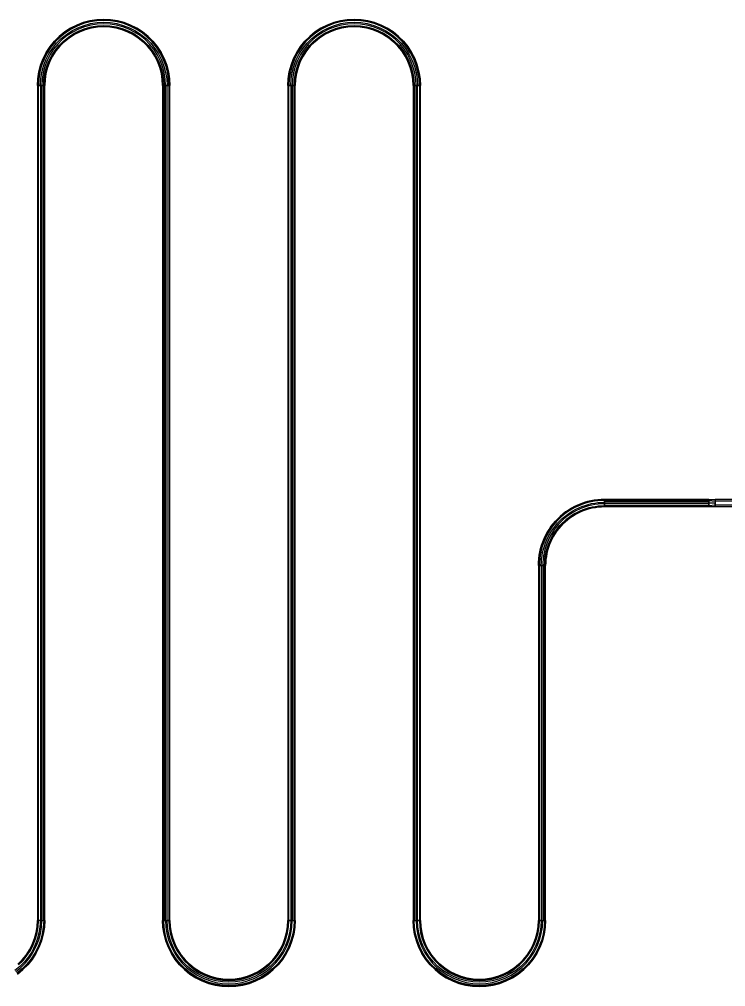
# Model space of a CAD drawing. Extents: x -18850 to 18850, y -21700 to 21700.
# Drawn here: x -13405.2 to -13066.8, y 4368.2 to 4831.8 of the extents above; entities that cross this region are included whole.
import ezdxf

# ---------------------------------------------------------------- set-up
doc = ezdxf.new("R2010")
doc.units = 0
doc.layers.add('GAP', color=1, linetype='continuous')
doc.layers.add('PIN', color=2, linetype='continuous')

# ---------------------------------------------------------------- blocks, each defined once
blk = doc.blocks.new('R2C1BGAP')
for points in [[(4966.99, 1150.02), (4966.81, 1153.34), (4966.29, 1156.62), (4965.43, 1159.83), (4964.24, 1162.94), (4962.73, 1165.9), (4960.92, 1168.68), (4958.83, 1171.27), (4956.48, 1173.62), (4953.9, 1175.71), (4951.11, 1177.52), (4948.15, 1179.03), (4945.05, 1180.22), (4941.84, 1181.08), (4938.56, 1181.6), (4935.24, 1181.77), (4931.92, 1181.6), (4928.64, 1181.08), (4925.43, 1180.22), (4922.32, 1179.03), (4919.36, 1177.52), (4916.57, 1175.71), (4913.99, 1173.62), (4911.64, 1171.27), (4909.55, 1168.68), (4907.74, 1165.9), (4906.23, 1162.94), (4905.04, 1159.83), (4904.18, 1156.62), (4903.66, 1153.34), (4903.49, 1150.02), (4903.49, 1150.02), (4903.66, 1153.34), (4904.18, 1156.62), (4905.04, 1159.83), (4906.23, 1162.94), (4907.74, 1165.9), (4909.55, 1168.68), (4911.64, 1171.27), (4913.99, 1173.62), (4916.57, 1175.71), (4919.36, 1177.52), (4922.32, 1179.03), (4925.43, 1180.22), (4928.64, 1181.08), (4931.92, 1181.6), (4935.24, 1181.77), (4938.56, 1181.6), (4941.84, 1181.08), (4945.05, 1180.22), (4948.15, 1179.03), (4951.11, 1177.52), (4953.9, 1175.71), (4956.48, 1173.62), (4958.83, 1171.27), (4960.92, 1168.68), (4962.73, 1165.9), (4964.24, 1162.94), (4965.43, 1159.83), (4966.29, 1156.62), (4966.81, 1153.34), (4966.99, 1150.02), (4966.99, 1150.02)], [(4966.99, 1150.02), (4966.81, 1153.34), (4966.29, 1156.62), (4965.43, 1159.83), (4964.24, 1162.94), (4962.73, 1165.9), (4960.92, 1168.68), (4958.83, 1171.27), (4956.48, 1173.62), (4953.9, 1175.71), (4951.11, 1177.52), (4948.15, 1179.03), (4945.05, 1180.22), (4941.84, 1181.08), (4938.56, 1181.6), (4935.24, 1181.77), (4931.92, 1181.6), (4928.64, 1181.08), (4925.43, 1180.22), (4922.32, 1179.03), (4919.36, 1177.52), (4916.57, 1175.71), (4913.99, 1173.62), (4911.64, 1171.27), (4909.55, 1168.68), (4907.74, 1165.9), (4906.23, 1162.94), (4905.04, 1159.83), (4904.18, 1156.62), (4903.66, 1153.34), (4903.49, 1150.02), (4906.99, 1150.02), (4907.14, 1152.98), (4907.6, 1155.9), (4908.37, 1158.75), (4909.43, 1161.51), (4910.77, 1164.15), (4912.38, 1166.63), (4914.24, 1168.93), (4916.33, 1171.02), (4918.63, 1172.88), (4921.11, 1174.49), (4923.75, 1175.83), (4926.51, 1176.89), (4929.36, 1177.65), (4932.28, 1178.12), (4935.24, 1178.27), (4938.19, 1178.12), (4941.11, 1177.65), (4943.97, 1176.89), (4946.73, 1175.83), (4949.36, 1174.49), (4951.84, 1172.88), (4954.14, 1171.02), (4956.23, 1168.93), (4958.09, 1166.63), (4959.7, 1164.15), (4961.04, 1161.51), (4962.1, 1158.75), (4962.87, 1155.9), (4963.33, 1152.98), (4963.49, 1150.02), (4966.99, 1150.02)], [(4963.49, 1150.02), (4963.33, 1152.98), (4962.87, 1155.9), (4962.1, 1158.75), (4961.04, 1161.51), (4959.7, 1164.15), (4958.09, 1166.63), (4956.23, 1168.93), (4954.14, 1171.02), (4951.84, 1172.88), (4949.36, 1174.49), (4946.73, 1175.83), (4943.97, 1176.89), (4941.11, 1177.65), (4938.19, 1178.12), (4935.24, 1178.27), (4932.28, 1178.12), (4929.36, 1177.65), (4926.51, 1176.89), (4923.75, 1175.83), (4921.11, 1174.49), (4918.63, 1172.88), (4916.33, 1171.02), (4914.24, 1168.93), (4912.38, 1166.63), (4910.77, 1164.15), (4909.43, 1161.51), (4908.37, 1158.75), (4907.6, 1155.9), (4907.14, 1152.98), (4906.99, 1150.02), (4906.99, 1150.02), (4907.14, 1152.98), (4907.6, 1155.9), (4908.37, 1158.75), (4909.43, 1161.51), (4910.77, 1164.15), (4912.38, 1166.63), (4914.24, 1168.93), (4916.33, 1171.02), (4918.63, 1172.88), (4921.11, 1174.49), (4923.75, 1175.83), (4926.51, 1176.89), (4929.36, 1177.65), (4932.28, 1178.12), (4935.24, 1178.27), (4938.19, 1178.12), (4941.11, 1177.65), (4943.97, 1176.89), (4946.73, 1175.83), (4949.36, 1174.49), (4951.84, 1172.88), (4954.14, 1171.02), (4956.23, 1168.93), (4958.09, 1166.63), (4959.7, 1164.15), (4961.04, 1161.51), (4962.1, 1158.75), (4962.87, 1155.9), (4963.33, 1152.98), (4963.49, 1150.02), (4963.49, 1150.02)], [(5086.99, 1150.02), (5086.81, 1153.34), (5086.29, 1156.62), (5085.43, 1159.83), (5084.24, 1162.94), (5082.73, 1165.9), (5080.92, 1168.68), (5078.83, 1171.27), (5076.48, 1173.62), (5073.9, 1175.71), (5071.11, 1177.52), (5068.15, 1179.03), (5065.05, 1180.22), (5061.84, 1181.08), (5058.56, 1181.6), (5055.24, 1181.77), (5051.92, 1181.6), (5048.64, 1181.08), (5045.43, 1180.22), (5042.32, 1179.03), (5039.36, 1177.52), (5036.57, 1175.71), (5033.99, 1173.62), (5031.64, 1171.27), (5029.55, 1168.68), (5027.74, 1165.9), (5026.23, 1162.94), (5025.04, 1159.83), (5024.18, 1156.62), (5023.66, 1153.34), (5023.49, 1150.02), (5023.49, 1150.02), (5023.66, 1153.34), (5024.18, 1156.62), (5025.04, 1159.83), (5026.23, 1162.94), (5027.74, 1165.9), (5029.55, 1168.68), (5031.64, 1171.27), (5033.99, 1173.62), (5036.57, 1175.71), (5039.36, 1177.52), (5042.32, 1179.03), (5045.43, 1180.22), (5048.64, 1181.08), (5051.92, 1181.6), (5055.24, 1181.77), (5058.56, 1181.6), (5061.84, 1181.08), (5065.05, 1180.22), (5068.15, 1179.03), (5071.11, 1177.52), (5073.9, 1175.71), (5076.48, 1173.62), (5078.83, 1171.27), (5080.92, 1168.68), (5082.73, 1165.9), (5084.24, 1162.94), (5085.43, 1159.83), (5086.29, 1156.62), (5086.81, 1153.34), (5086.99, 1150.02), (5086.99, 1150.02)], [(5086.99, 1150.02), (5086.81, 1153.34), (5086.29, 1156.62), (5085.43, 1159.83), (5084.24, 1162.94), (5082.73, 1165.9), (5080.92, 1168.68), (5078.83, 1171.27), (5076.48, 1173.62), (5073.9, 1175.71), (5071.11, 1177.52), (5068.15, 1179.03), (5065.05, 1180.22), (5061.84, 1181.08), (5058.56, 1181.6), (5055.24, 1181.77), (5051.92, 1181.6), (5048.64, 1181.08), (5045.43, 1180.22), (5042.32, 1179.03), (5039.36, 1177.52), (5036.57, 1175.71), (5033.99, 1173.62), (5031.64, 1171.27), (5029.55, 1168.68), (5027.74, 1165.9), (5026.23, 1162.94), (5025.04, 1159.83), (5024.18, 1156.62), (5023.66, 1153.34), (5023.49, 1150.02), (5026.99, 1150.02), (5027.14, 1152.98), (5027.6, 1155.9), (5028.37, 1158.75), (5029.43, 1161.51), (5030.77, 1164.15), (5032.38, 1166.63), (5034.24, 1168.93), (5036.33, 1171.02), (5038.63, 1172.88), (5041.11, 1174.49), (5043.75, 1175.83), (5046.51, 1176.89), (5049.36, 1177.65), (5052.28, 1178.12), (5055.24, 1178.27), (5058.19, 1178.12), (5061.11, 1177.65), (5063.97, 1176.89), (5066.73, 1175.83), (5069.36, 1174.49), (5071.84, 1172.88), (5074.14, 1171.02), (5076.23, 1168.93), (5078.09, 1166.63), (5079.7, 1164.15), (5081.04, 1161.51), (5082.1, 1158.75), (5082.87, 1155.9), (5083.33, 1152.98), (5083.49, 1150.02), (5086.99, 1150.02)], [(5083.49, 1150.02), (5083.33, 1152.98), (5082.87, 1155.9), (5082.1, 1158.75), (5081.04, 1161.51), (5079.7, 1164.15), (5078.09, 1166.63), (5076.23, 1168.93), (5074.14, 1171.02), (5071.84, 1172.88), (5069.36, 1174.49), (5066.73, 1175.83), (5063.97, 1176.89), (5061.11, 1177.65), (5058.19, 1178.12), (5055.24, 1178.27), (5052.28, 1178.12), (5049.36, 1177.65), (5046.51, 1176.89), (5043.75, 1175.83), (5041.11, 1174.49), (5038.63, 1172.88), (5036.33, 1171.02), (5034.24, 1168.93), (5032.38, 1166.63), (5030.77, 1164.15), (5029.43, 1161.51), (5028.37, 1158.75), (5027.6, 1155.9), (5027.14, 1152.98), (5026.99, 1150.02), (5026.99, 1150.02), (5027.14, 1152.98), (5027.6, 1155.9), (5028.37, 1158.75), (5029.43, 1161.51), (5030.77, 1164.15), (5032.38, 1166.63), (5034.24, 1168.93), (5036.33, 1171.02), (5038.63, 1172.88), (5041.11, 1174.49), (5043.75, 1175.83), (5046.51, 1176.89), (5049.36, 1177.65), (5052.28, 1178.12), (5055.24, 1178.27), (5058.19, 1178.12), (5061.11, 1177.65), (5063.97, 1176.89), (5066.73, 1175.83), (5069.36, 1174.49), (5071.84, 1172.88), (5074.14, 1171.02), (5076.23, 1168.93), (5078.09, 1166.63), (5079.7, 1164.15), (5081.04, 1161.51), (5082.1, 1158.75), (5082.87, 1155.9), (5083.33, 1152.98), (5083.49, 1150.02), (5083.49, 1150.02)], [(4903.49, 1150.02), (4903.49, 749.98), (4906.99, 749.98), (4906.99, 1150.02), (4903.49, 1150.02)], [(4966.99, 749.98), (4966.99, 1150.02), (4963.49, 1150.02), (4963.49, 749.98), (4966.99, 749.98)], [(5023.49, 1150.02), (5023.49, 749.98), (5026.99, 749.98), (5026.99, 1150.02), (5023.49, 1150.02)], [(5086.99, 749.98), (5086.99, 1150.02), (5083.49, 1150.02), (5083.49, 749.98), (5086.99, 749.98)], [(5175.24, 951.75), (5173.58, 951.71), (5171.92, 951.58), (5170.27, 951.36), (5168.64, 951.06), (5167.02, 950.67), (5165.43, 950.2), (5163.86, 949.64), (5162.32, 949.01), (5160.82, 948.29), (5159.36, 947.5), (5157.94, 946.63), (5156.57, 945.69), (5155.26, 944.67), (5153.99, 943.59), (5152.79, 942.45), (5151.64, 941.24), (5150.56, 939.98), (5149.55, 938.66), (5148.61, 937.29), (5147.74, 935.88), (5146.95, 934.41), (5146.23, 932.91), (5145.6, 931.38), (5145.04, 929.81), (5144.57, 928.22), (5144.18, 926.6), (5143.88, 924.97), (5143.66, 923.32), (5143.53, 921.66), (5143.49, 920), (5143.49, 920), (5143.53, 921.66), (5143.66, 923.32), (5143.88, 924.97), (5144.18, 926.6), (5144.57, 928.22), (5145.04, 929.81), (5145.6, 931.38), (5146.23, 932.91), (5146.95, 934.41), (5147.74, 935.88), (5148.61, 937.29), (5149.55, 938.66), (5150.56, 939.98), (5151.64, 941.24), (5152.79, 942.45), (5153.99, 943.59), (5155.26, 944.67), (5156.57, 945.69), (5157.94, 946.63), (5159.36, 947.5), (5160.82, 948.29), (5162.32, 949.01), (5163.86, 949.64), (5165.43, 950.2), (5167.02, 950.67), (5168.64, 951.06), (5170.27, 951.36), (5171.92, 951.58), (5173.58, 951.71), (5175.24, 951.75), (5175.24, 951.75)], [(5175.24, 951.75), (5173.58, 951.71), (5171.92, 951.58), (5170.27, 951.36), (5168.64, 951.06), (5167.02, 950.67), (5165.43, 950.2), (5163.86, 949.64), (5162.32, 949.01), (5160.82, 948.29), (5159.36, 947.5), (5157.94, 946.63), (5156.57, 945.69), (5155.26, 944.67), (5153.99, 943.59), (5152.79, 942.45), (5151.64, 941.24), (5150.56, 939.98), (5149.55, 938.66), (5148.61, 937.29), (5147.74, 935.88), (5146.95, 934.41), (5146.23, 932.91), (5145.6, 931.38), (5145.04, 929.81), (5144.57, 928.22), (5144.18, 926.6), (5143.88, 924.97), (5143.66, 923.32), (5143.53, 921.66), (5143.49, 920), (5146.99, 920), (5147.03, 921.48), (5147.14, 922.95), (5147.33, 924.42), (5147.6, 925.87), (5147.95, 927.31), (5148.37, 928.73), (5148.86, 930.12), (5149.43, 931.49), (5150.07, 932.83), (5150.77, 934.12), (5151.54, 935.39), (5152.38, 936.6), (5153.28, 937.78), (5154.24, 938.9), (5155.26, 939.98), (5156.33, 940.99), (5157.46, 941.95), (5158.63, 942.85), (5159.85, 943.69), (5161.11, 944.47), (5162.41, 945.17), (5163.75, 945.81), (5165.11, 946.37), (5166.51, 946.87), (5167.93, 947.29), (5169.36, 947.63), (5170.82, 947.9), (5172.28, 948.1), (5173.76, 948.21), (5175.24, 948.25), (5175.24, 951.75)], [(5225.24, 951.75), (5175.24, 951.75), (5175.24, 948.25), (5225.24, 948.25), (5225.24, 951.75)], [(5228.24, 950), (5225.24, 950), (5225.24, 951.75), (5228.24, 951.75), (5228.24, 950)], [(5238.24, 951.75), (5228.24, 951.75), (5228.24, 948.25), (5238.24, 948.25), (5238.24, 951.75)], [(5175.24, 948.25), (5173.76, 948.21), (5172.28, 948.1), (5170.82, 947.9), (5169.36, 947.63), (5167.93, 947.29), (5166.51, 946.87), (5165.11, 946.37), (5163.75, 945.81), (5162.41, 945.17), (5161.11, 944.47), (5159.85, 943.69), (5158.63, 942.85), (5157.46, 941.95), (5156.33, 940.99), (5155.26, 939.98), (5154.24, 938.9), (5153.28, 937.78), (5152.38, 936.6), (5151.54, 935.39), (5150.77, 934.12), (5150.07, 932.83), (5149.43, 931.49), (5148.86, 930.12), (5148.37, 928.73), (5147.95, 927.31), (5147.6, 925.87), (5147.33, 924.42), (5147.14, 922.95), (5147.03, 921.48), (5146.99, 920), (5146.99, 920), (5147.03, 921.48), (5147.14, 922.95), (5147.33, 924.42), (5147.6, 925.87), (5147.95, 927.31), (5148.37, 928.73), (5148.86, 930.12), (5149.43, 931.49), (5150.07, 932.83), (5150.77, 934.12), (5151.54, 935.39), (5152.38, 936.6), (5153.28, 937.78), (5154.24, 938.9), (5155.26, 939.98), (5156.33, 940.99), (5157.46, 941.95), (5158.63, 942.85), (5159.85, 943.69), (5161.11, 944.47), (5162.41, 945.17), (5163.75, 945.81), (5165.11, 946.37), (5166.51, 946.87), (5167.93, 947.29), (5169.36, 947.63), (5170.82, 947.9), (5172.28, 948.1), (5173.76, 948.21), (5175.24, 948.25), (5175.24, 948.25)], [(5228.24, 950), (5225.24, 950), (5225.24, 948.25), (5228.24, 948.25), (5228.24, 950)], [(5143.49, 920), (5143.49, 749.98), (5146.99, 749.98), (5146.99, 920), (5143.49, 920)], [(4906.99, 749.98), (4906.81, 746.66), (4906.29, 743.38), (4905.43, 740.17), (4904.24, 737.06), (4902.73, 734.1), (4900.92, 731.32), (4898.83, 728.73), (4896.48, 726.38), (4893.9, 724.29)], [(4893.9, 724.29), (4896.48, 726.38), (4898.83, 728.73), (4900.92, 731.32), (4902.73, 734.1), (4904.24, 737.06), (4905.43, 740.17), (4906.29, 743.38), (4906.81, 746.66), (4906.99, 749.98), (4906.99, 749.98)], [(4906.99, 749.98), (4906.81, 746.66), (4906.29, 743.38), (4905.43, 740.17), (4904.24, 737.06), (4902.73, 734.1), (4900.92, 731.32), (4898.83, 728.73), (4896.48, 726.38), (4893.9, 724.29)], [(4894.14, 728.98), (4896.23, 731.07), (4898.09, 733.37), (4899.7, 735.85), (4901.04, 738.49), (4902.1, 741.25), (4902.87, 744.1), (4903.33, 747.02), (4903.49, 749.98), (4906.99, 749.98)], [(4903.49, 749.98), (4903.33, 747.02), (4902.87, 744.1), (4902.1, 741.25), (4901.04, 738.49), (4899.7, 735.85), (4898.09, 733.37), (4896.23, 731.07), (4894.14, 728.98)], [(4894.14, 728.98), (4896.23, 731.07), (4898.09, 733.37), (4899.7, 735.85), (4901.04, 738.49), (4902.1, 741.25), (4902.87, 744.1), (4903.33, 747.02), (4903.49, 749.98), (4903.49, 749.98)], [(5026.99, 749.98), (5026.81, 746.66), (5026.29, 743.38), (5025.43, 740.17), (5024.24, 737.06), (5022.73, 734.1), (5020.92, 731.32), (5018.83, 728.73), (5016.48, 726.38), (5013.9, 724.29), (5011.11, 722.48), (5008.15, 720.97), (5005.05, 719.78), (5001.84, 718.92), (4998.56, 718.4), (4995.24, 718.23), (4991.92, 718.4), (4988.64, 718.92), (4985.43, 719.78), (4982.32, 720.97), (4979.36, 722.48), (4976.57, 724.29), (4973.99, 726.38), (4971.64, 728.73), (4969.55, 731.32), (4967.74, 734.1), (4966.23, 737.06), (4965.04, 740.17), (4964.18, 743.38), (4963.66, 746.66), (4963.49, 749.98), (4963.49, 749.98), (4963.66, 746.66), (4964.18, 743.38), (4965.04, 740.17), (4966.23, 737.06), (4967.74, 734.1), (4969.55, 731.32), (4971.64, 728.73), (4973.99, 726.38), (4976.57, 724.29), (4979.36, 722.48), (4982.32, 720.97), (4985.43, 719.78), (4988.64, 718.92), (4991.92, 718.4), (4995.24, 718.23), (4998.56, 718.4), (5001.84, 718.92), (5005.05, 719.78), (5008.15, 720.97), (5011.11, 722.48), (5013.9, 724.29), (5016.48, 726.38), (5018.83, 728.73), (5020.92, 731.32), (5022.73, 734.1), (5024.24, 737.06), (5025.43, 740.17), (5026.29, 743.38), (5026.81, 746.66), (5026.99, 749.98), (5026.99, 749.98)], [(5026.99, 749.98), (5026.81, 746.66), (5026.29, 743.38), (5025.43, 740.17), (5024.24, 737.06), (5022.73, 734.1), (5020.92, 731.32), (5018.83, 728.73), (5016.48, 726.38), (5013.9, 724.29), (5011.11, 722.48), (5008.15, 720.97), (5005.05, 719.78), (5001.84, 718.92), (4998.56, 718.4), (4995.24, 718.23), (4991.92, 718.4), (4988.64, 718.92), (4985.43, 719.78), (4982.32, 720.97), (4979.36, 722.48), (4976.57, 724.29), (4973.99, 726.38), (4971.64, 728.73), (4969.55, 731.32), (4967.74, 734.1), (4966.23, 737.06), (4965.04, 740.17), (4964.18, 743.38), (4963.66, 746.66), (4963.49, 749.98), (4966.99, 749.98), (4967.14, 747.02), (4967.6, 744.1), (4968.37, 741.25), (4969.43, 738.49), (4970.77, 735.85), (4972.38, 733.37), (4974.24, 731.07), (4976.33, 728.98), (4978.63, 727.12), (4981.11, 725.51), (4983.75, 724.17), (4986.51, 723.11), (4989.36, 722.35), (4992.28, 721.88), (4995.24, 721.73), (4998.19, 721.88), (5001.11, 722.35), (5003.97, 723.11), (5006.73, 724.17), (5009.36, 725.51), (5011.84, 727.12), (5014.14, 728.98), (5016.23, 731.07), (5018.09, 733.37), (5019.7, 735.85), (5021.04, 738.49), (5022.1, 741.25), (5022.87, 744.1), (5023.33, 747.02), (5023.49, 749.98), (5026.99, 749.98)], [(5023.49, 749.98), (5023.33, 747.02), (5022.87, 744.1), (5022.1, 741.25), (5021.04, 738.49), (5019.7, 735.85), (5018.09, 733.37), (5016.23, 731.07), (5014.14, 728.98), (5011.84, 727.12), (5009.36, 725.51), (5006.73, 724.17), (5003.97, 723.11), (5001.11, 722.35), (4998.19, 721.88), (4995.24, 721.73), (4992.28, 721.88), (4989.36, 722.35), (4986.51, 723.11), (4983.75, 724.17), (4981.11, 725.51), (4978.63, 727.12), (4976.33, 728.98), (4974.24, 731.07), (4972.38, 733.37), (4970.77, 735.85), (4969.43, 738.49), (4968.37, 741.25), (4967.6, 744.1), (4967.14, 747.02), (4966.99, 749.98), (4966.99, 749.98), (4967.14, 747.02), (4967.6, 744.1), (4968.37, 741.25), (4969.43, 738.49), (4970.77, 735.85), (4972.38, 733.37), (4974.24, 731.07), (4976.33, 728.98), (4978.63, 727.12), (4981.11, 725.51), (4983.75, 724.17), (4986.51, 723.11), (4989.36, 722.35), (4992.28, 721.88), (4995.24, 721.73), (4998.19, 721.88), (5001.11, 722.35), (5003.97, 723.11), (5006.73, 724.17), (5009.36, 725.51), (5011.84, 727.12), (5014.14, 728.98), (5016.23, 731.07), (5018.09, 733.37), (5019.7, 735.85), (5021.04, 738.49), (5022.1, 741.25), (5022.87, 744.1), (5023.33, 747.02), (5023.49, 749.98), (5023.49, 749.98)], [(5146.99, 749.98), (5146.81, 746.66), (5146.29, 743.38), (5145.43, 740.17), (5144.24, 737.06), (5142.73, 734.1), (5140.92, 731.32), (5138.83, 728.73), (5136.48, 726.38), (5133.9, 724.29), (5131.11, 722.48), (5128.15, 720.97), (5125.05, 719.78), (5121.84, 718.92), (5118.56, 718.4), (5115.24, 718.23), (5111.92, 718.4), (5108.64, 718.92), (5105.43, 719.78), (5102.32, 720.97), (5099.36, 722.48), (5096.57, 724.29), (5093.99, 726.38), (5091.64, 728.73), (5089.55, 731.32), (5087.74, 734.1), (5086.23, 737.06), (5085.04, 740.17), (5084.18, 743.38), (5083.66, 746.66), (5083.49, 749.98), (5083.49, 749.98), (5083.66, 746.66), (5084.18, 743.38), (5085.04, 740.17), (5086.23, 737.06), (5087.74, 734.1), (5089.55, 731.32), (5091.64, 728.73), (5093.99, 726.38), (5096.57, 724.29), (5099.36, 722.48), (5102.32, 720.97), (5105.43, 719.78), (5108.64, 718.92), (5111.92, 718.4), (5115.24, 718.23), (5118.56, 718.4), (5121.84, 718.92), (5125.05, 719.78), (5128.15, 720.97), (5131.11, 722.48), (5133.9, 724.29), (5136.48, 726.38), (5138.83, 728.73), (5140.92, 731.32), (5142.73, 734.1), (5144.24, 737.06), (5145.43, 740.17), (5146.29, 743.38), (5146.81, 746.66), (5146.99, 749.98), (5146.99, 749.98)], [(5146.99, 749.98), (5146.81, 746.66), (5146.29, 743.38), (5145.43, 740.17), (5144.24, 737.06), (5142.73, 734.1), (5140.92, 731.32), (5138.83, 728.73), (5136.48, 726.38), (5133.9, 724.29), (5131.11, 722.48), (5128.15, 720.97), (5125.05, 719.78), (5121.84, 718.92), (5118.56, 718.4), (5115.24, 718.23), (5111.92, 718.4), (5108.64, 718.92), (5105.43, 719.78), (5102.32, 720.97), (5099.36, 722.48), (5096.57, 724.29), (5093.99, 726.38), (5091.64, 728.73), (5089.55, 731.32), (5087.74, 734.1), (5086.23, 737.06), (5085.04, 740.17), (5084.18, 743.38), (5083.66, 746.66), (5083.49, 749.98), (5086.99, 749.98), (5087.14, 747.02), (5087.6, 744.1), (5088.37, 741.25), (5089.43, 738.49), (5090.77, 735.85), (5092.38, 733.37), (5094.24, 731.07), (5096.33, 728.98), (5098.63, 727.12), (5101.11, 725.51), (5103.75, 724.17), (5106.51, 723.11), (5109.36, 722.35), (5112.28, 721.88), (5115.24, 721.73), (5118.19, 721.88), (5121.11, 722.35), (5123.97, 723.11), (5126.73, 724.17), (5129.36, 725.51), (5131.84, 727.12), (5134.14, 728.98), (5136.23, 731.07), (5138.09, 733.37), (5139.7, 735.85), (5141.04, 738.49), (5142.1, 741.25), (5142.87, 744.1), (5143.33, 747.02), (5143.49, 749.98), (5146.99, 749.98)], [(5143.49, 749.98), (5143.33, 747.02), (5142.87, 744.1), (5142.1, 741.25), (5141.04, 738.49), (5139.7, 735.85), (5138.09, 733.37), (5136.23, 731.07), (5134.14, 728.98), (5131.84, 727.12), (5129.36, 725.51), (5126.73, 724.17), (5123.97, 723.11), (5121.11, 722.35), (5118.19, 721.88), (5115.24, 721.73), (5112.28, 721.88), (5109.36, 722.35), (5106.51, 723.11), (5103.75, 724.17), (5101.11, 725.51), (5098.63, 727.12), (5096.33, 728.98), (5094.24, 731.07), (5092.38, 733.37), (5090.77, 735.85), (5089.43, 738.49), (5088.37, 741.25), (5087.6, 744.1), (5087.14, 747.02), (5086.99, 749.98), (5086.99, 749.98), (5087.14, 747.02), (5087.6, 744.1), (5088.37, 741.25), (5089.43, 738.49), (5090.77, 735.85), (5092.38, 733.37), (5094.24, 731.07), (5096.33, 728.98), (5098.63, 727.12), (5101.11, 725.51), (5103.75, 724.17), (5106.51, 723.11), (5109.36, 722.35), (5112.28, 721.88), (5115.24, 721.73), (5118.19, 721.88), (5121.11, 722.35), (5123.97, 723.11), (5126.73, 724.17), (5129.36, 725.51), (5131.84, 727.12), (5134.14, 728.98), (5136.23, 731.07), (5138.09, 733.37), (5139.7, 735.85), (5141.04, 738.49), (5142.1, 741.25), (5142.87, 744.1), (5143.33, 747.02), (5143.49, 749.98), (5143.49, 749.98)]]:
    blk.add_lwpolyline(points)
blk = doc.blocks.new('R2C1BPIN')
for points in [[(4966.49, 1150.02), (4966.32, 1153.29), (4965.8, 1156.52), (4964.96, 1159.68), (4963.79, 1162.73), (4962.3, 1165.65), (4960.52, 1168.39), (4958.46, 1170.93), (4956.15, 1173.25), (4953.61, 1175.3), (4950.86, 1177.09), (4947.95, 1178.57), (4944.89, 1179.74), (4941.73, 1180.59), (4938.5, 1181.1), (4935.24, 1181.27), (4931.97, 1181.1), (4928.74, 1180.59), (4925.58, 1179.74), (4922.53, 1178.57), (4919.61, 1177.09), (4916.87, 1175.3), (4914.33, 1173.25), (4912.01, 1170.93), (4909.95, 1168.39), (4908.17, 1165.65), (4906.69, 1162.73), (4905.52, 1159.68), (4904.67, 1156.52), (4904.16, 1153.29), (4903.99, 1150.02), (4904.89, 1150.02), (4905.05, 1153.19), (4905.55, 1156.33), (4906.37, 1159.4), (4907.51, 1162.37), (4908.95, 1165.2), (4910.68, 1167.86), (4912.68, 1170.33), (4914.93, 1172.58), (4917.4, 1174.58), (4920.06, 1176.31), (4922.89, 1177.75), (4925.86, 1178.89), (4928.93, 1179.71), (4932.06, 1180.21), (4935.24, 1180.37), (4938.41, 1180.21), (4941.55, 1179.71), (4944.62, 1178.89), (4947.58, 1177.75), (4950.41, 1176.31), (4953.08, 1174.58), (4955.54, 1172.58), (4957.79, 1170.33), (4959.79, 1167.86), (4961.52, 1165.2), (4962.96, 1162.37), (4964.1, 1159.4), (4964.92, 1156.33), (4965.42, 1153.19), (4965.59, 1150.02), (4966.49, 1150.02)], [(4964.89, 1150.02), (4964.72, 1153.12), (4964.24, 1156.19), (4963.44, 1159.18), (4962.32, 1162.08), (4960.91, 1164.85), (4959.22, 1167.45), (4957.27, 1169.86), (4955.08, 1172.06), (4952.66, 1174.01), (4950.06, 1175.7), (4947.3, 1177.11), (4944.4, 1178.22), (4941.4, 1179.02), (4938.34, 1179.51), (4935.24, 1179.67), (4932.14, 1179.51), (4929.07, 1179.02), (4926.07, 1178.22), (4923.18, 1177.11), (4920.41, 1175.7), (4917.81, 1174.01), (4915.4, 1172.06), (4913.2, 1169.86), (4911.25, 1167.45), (4909.56, 1164.85), (4908.15, 1162.08), (4907.04, 1159.18), (4906.23, 1156.19), (4905.75, 1153.12), (4905.59, 1150.02), (4906.49, 1150.02), (4906.64, 1153.03), (4907.11, 1156), (4907.89, 1158.91), (4908.97, 1161.72), (4910.34, 1164.4), (4911.98, 1166.92), (4913.87, 1169.26), (4916, 1171.39), (4918.34, 1173.28), (4920.86, 1174.92), (4923.54, 1176.29), (4926.35, 1177.37), (4929.26, 1178.14), (4932.23, 1178.61), (4935.24, 1178.77), (4938.24, 1178.61), (4941.21, 1178.14), (4944.12, 1177.37), (4946.93, 1176.29), (4949.61, 1174.92), (4952.14, 1173.28), (4954.47, 1171.39), (4956.6, 1169.26), (4958.5, 1166.92), (4960.13, 1164.4), (4961.5, 1161.72), (4962.58, 1158.91), (4963.36, 1156), (4963.83, 1153.03), (4963.99, 1150.02), (4964.89, 1150.02)], [(5086.49, 1150.02), (5086.32, 1153.29), (5085.8, 1156.52), (5084.96, 1159.68), (5083.79, 1162.73), (5082.3, 1165.65), (5080.52, 1168.39), (5078.46, 1170.93), (5076.15, 1173.25), (5073.61, 1175.3), (5070.86, 1177.09), (5067.95, 1178.57), (5064.89, 1179.74), (5061.73, 1180.59), (5058.5, 1181.1), (5055.24, 1181.27), (5051.97, 1181.1), (5048.74, 1180.59), (5045.58, 1179.74), (5042.53, 1178.57), (5039.61, 1177.09), (5036.87, 1175.3), (5034.33, 1173.25), (5032.01, 1170.93), (5029.95, 1168.39), (5028.17, 1165.65), (5026.69, 1162.73), (5025.52, 1159.68), (5024.67, 1156.52), (5024.16, 1153.29), (5023.99, 1150.02), (5024.89, 1150.02), (5025.05, 1153.19), (5025.55, 1156.33), (5026.37, 1159.4), (5027.51, 1162.37), (5028.95, 1165.2), (5030.68, 1167.86), (5032.68, 1170.33), (5034.93, 1172.58), (5037.4, 1174.58), (5040.06, 1176.31), (5042.89, 1177.75), (5045.86, 1178.89), (5048.93, 1179.71), (5052.06, 1180.21), (5055.24, 1180.37), (5058.41, 1180.21), (5061.55, 1179.71), (5064.62, 1178.89), (5067.58, 1177.75), (5070.41, 1176.31), (5073.08, 1174.58), (5075.54, 1172.58), (5077.79, 1170.33), (5079.79, 1167.86), (5081.52, 1165.2), (5082.96, 1162.37), (5084.1, 1159.4), (5084.92, 1156.33), (5085.42, 1153.19), (5085.59, 1150.02), (5086.49, 1150.02)], [(5084.89, 1150.02), (5084.72, 1153.12), (5084.24, 1156.19), (5083.44, 1159.18), (5082.32, 1162.08), (5080.91, 1164.85), (5079.22, 1167.45), (5077.27, 1169.86), (5075.08, 1172.06), (5072.66, 1174.01), (5070.06, 1175.7), (5067.3, 1177.11), (5064.4, 1178.22), (5061.4, 1179.02), (5058.34, 1179.51), (5055.24, 1179.67), (5052.14, 1179.51), (5049.07, 1179.02), (5046.07, 1178.22), (5043.18, 1177.11), (5040.41, 1175.7), (5037.81, 1174.01), (5035.4, 1172.06), (5033.2, 1169.86), (5031.25, 1167.45), (5029.56, 1164.85), (5028.15, 1162.08), (5027.04, 1159.18), (5026.23, 1156.19), (5025.75, 1153.12), (5025.59, 1150.02), (5026.49, 1150.02), (5026.64, 1153.03), (5027.11, 1156), (5027.89, 1158.91), (5028.97, 1161.72), (5030.34, 1164.4), (5031.98, 1166.92), (5033.87, 1169.26), (5036, 1171.39), (5038.34, 1173.28), (5040.86, 1174.92), (5043.54, 1176.29), (5046.35, 1177.37), (5049.26, 1178.14), (5052.23, 1178.61), (5055.24, 1178.77), (5058.24, 1178.61), (5061.21, 1178.14), (5064.12, 1177.37), (5066.93, 1176.29), (5069.61, 1174.92), (5072.14, 1173.28), (5074.47, 1171.39), (5076.6, 1169.26), (5078.5, 1166.92), (5080.13, 1164.4), (5081.5, 1161.72), (5082.58, 1158.91), (5083.36, 1156), (5083.83, 1153.03), (5083.99, 1150.02), (5084.89, 1150.02)], [(4904.89, 1150.02), (4904.89, 749.98), (4903.99, 749.98), (4903.99, 1150.02), (4904.89, 1150.02)], [(4905.59, 1150.02), (4905.59, 749.98), (4906.49, 749.98), (4906.49, 1150.02), (4905.59, 1150.02)], [(4964.89, 749.98), (4964.89, 1150.02), (4963.99, 1150.02), (4963.99, 749.98), (4964.89, 749.98)], [(4965.59, 749.98), (4965.59, 1150.02), (4966.49, 1150.02), (4966.49, 749.98), (4965.59, 749.98)], [(5024.89, 1150.02), (5024.89, 749.98), (5023.99, 749.98), (5023.99, 1150.02), (5024.89, 1150.02)], [(5025.59, 1150.02), (5025.59, 749.98), (5026.49, 749.98), (5026.49, 1150.02), (5025.59, 1150.02)], [(5084.89, 749.98), (5084.89, 1150.02), (5083.99, 1150.02), (5083.99, 749.98), (5084.89, 749.98)], [(5085.59, 749.98), (5085.59, 1150.02), (5086.49, 1150.02), (5086.49, 749.98), (5085.59, 749.98)], [(5175.24, 951.25), (5173.6, 951.21), (5171.97, 951.08), (5170.35, 950.87), (5168.74, 950.57), (5167.15, 950.19), (5165.58, 949.72), (5164.04, 949.17), (5162.53, 948.55), (5161.05, 947.84), (5159.61, 947.06), (5158.22, 946.21), (5156.87, 945.28), (5155.57, 944.29), (5154.33, 943.22), (5153.14, 942.1), (5152.01, 940.91), (5150.95, 939.67), (5149.95, 938.37), (5149.03, 937.02), (5148.17, 935.62), (5147.39, 934.19), (5146.69, 932.71), (5146.06, 931.2), (5145.52, 929.66), (5145.05, 928.09), (5144.67, 926.5), (5144.37, 924.89), (5144.16, 923.27), (5144.03, 921.64), (5143.99, 920), (5144.89, 920), (5144.93, 921.59), (5145.05, 923.17), (5145.26, 924.75), (5145.55, 926.31), (5145.92, 927.86), (5146.37, 929.38), (5146.9, 930.88), (5147.51, 932.34), (5148.19, 933.78), (5148.95, 935.17), (5149.78, 936.53), (5150.68, 937.84), (5151.65, 939.1), (5152.68, 940.31), (5153.78, 941.46), (5154.93, 942.55), (5156.14, 943.59), (5157.4, 944.55), (5158.71, 945.45), (5160.06, 946.28), (5161.46, 947.04), (5162.89, 947.73), (5164.36, 948.33), (5165.86, 948.86), (5167.38, 949.32), (5168.93, 949.69), (5170.49, 949.98), (5172.06, 950.18), (5173.65, 950.31), (5175.24, 950.35), (5175.24, 951.25)], [(5225.24, 950.35), (5175.24, 950.35), (5175.24, 951.25), (5225.24, 951.25), (5225.24, 950.35)], [(5228.24, 950), (5225.24, 950), (5225.24, 951.25), (5228.24, 950.9), (5228.24, 950)], [(5238.24, 950.9), (5228.24, 950.9), (5228.24, 949.1), (5238.24, 949.1), (5238.24, 950.9)], [(5175.24, 949.65), (5173.68, 949.61), (5172.14, 949.49), (5170.6, 949.28), (5169.07, 949), (5167.56, 948.64), (5166.07, 948.2), (5164.61, 947.68), (5163.18, 947.09), (5161.78, 946.42), (5160.41, 945.68), (5159.09, 944.87), (5157.81, 943.99), (5156.58, 943.04), (5155.4, 942.03), (5154.27, 940.97), (5153.2, 939.84), (5152.19, 938.66), (5151.25, 937.43), (5150.37, 936.15), (5149.56, 934.83), (5148.82, 933.46), (5148.15, 932.06), (5147.56, 930.63), (5147.04, 929.16), (5146.6, 927.67), (5146.23, 926.16), (5145.95, 924.64), (5145.75, 923.1), (5145.63, 921.55), (5145.59, 920), (5146.49, 920), (5146.53, 921.5), (5146.64, 923.01), (5146.84, 924.5), (5147.11, 925.98), (5147.47, 927.44), (5147.89, 928.88), (5148.4, 930.3), (5148.97, 931.69), (5149.62, 933.05), (5150.34, 934.38), (5151.12, 935.66), (5151.98, 936.9), (5152.89, 938.09), (5153.87, 939.24), (5154.91, 940.33), (5156, 941.37), (5157.14, 942.34), (5158.34, 943.26), (5159.58, 944.11), (5160.86, 944.9), (5162.18, 945.62), (5163.54, 946.26), (5164.93, 946.84), (5166.35, 947.34), (5167.8, 947.77), (5169.26, 948.12), (5170.74, 948.4), (5172.23, 948.59), (5173.73, 948.71), (5175.24, 948.75), (5175.24, 949.65)], [(5225.24, 949.65), (5175.24, 949.65), (5175.24, 948.75), (5225.24, 948.75), (5225.24, 949.65)], [(5228.24, 950), (5225.24, 950), (5225.24, 948.75), (5228.24, 949.1), (5228.24, 950)], [(5144.89, 920), (5144.89, 749.98), (5143.99, 749.98), (5143.99, 920), (5144.89, 920)], [(5145.59, 920), (5145.59, 749.98), (5146.49, 749.98), (5146.49, 920), (5145.59, 920)], [(4906.49, 749.98), (4906.32, 746.71), (4905.8, 743.48), (4904.96, 740.32), (4903.79, 737.27), (4902.3, 734.35), (4900.52, 731.61), (4898.46, 729.07), (4896.15, 726.75), (4893.61, 724.7)], [(4893.08, 725.42), (4895.54, 727.42), (4897.79, 729.67), (4899.79, 732.14), (4901.52, 734.8), (4902.96, 737.63), (4904.1, 740.6), (4904.92, 743.67), (4905.42, 746.81), (4905.59, 749.98), (4906.49, 749.98)], [(4904.89, 749.98), (4904.72, 746.88), (4904.24, 743.81), (4903.44, 740.82), (4902.32, 737.92), (4900.91, 735.15), (4899.22, 732.55), (4897.27, 730.14), (4895.08, 727.94), (4892.66, 725.99)], [(4894.47, 728.61), (4896.6, 730.74), (4898.5, 733.08), (4900.13, 735.6), (4901.5, 738.28), (4902.58, 741.09), (4903.36, 744), (4903.83, 746.97), (4903.99, 749.98), (4904.89, 749.98)], [(5026.49, 749.98), (5026.32, 746.71), (5025.8, 743.48), (5024.96, 740.32), (5023.79, 737.27), (5022.3, 734.35), (5020.52, 731.61), (5018.46, 729.07), (5016.15, 726.75), (5013.61, 724.7), (5010.86, 722.91), (5007.95, 721.43), (5004.89, 720.26), (5001.73, 719.41), (4998.5, 718.9), (4995.24, 718.73), (4991.97, 718.9), (4988.74, 719.41), (4985.58, 720.26), (4982.53, 721.43), (4979.61, 722.91), (4976.87, 724.7), (4974.33, 726.75), (4972.01, 729.07), (4969.95, 731.61), (4968.17, 734.35), (4966.69, 737.27), (4965.52, 740.32), (4964.67, 743.48), (4964.16, 746.71), (4963.99, 749.98), (4964.89, 749.98), (4965.05, 746.81), (4965.55, 743.67), (4966.37, 740.6), (4967.51, 737.63), (4968.95, 734.8), (4970.68, 732.14), (4972.68, 729.67), (4974.93, 727.42), (4977.4, 725.42), (4980.06, 723.69), (4982.89, 722.25), (4985.86, 721.11), (4988.93, 720.29), (4992.06, 719.79), (4995.24, 719.63), (4998.41, 719.79), (5001.55, 720.29), (5004.62, 721.11), (5007.58, 722.25), (5010.41, 723.69), (5013.08, 725.42), (5015.54, 727.42), (5017.79, 729.67), (5019.79, 732.14), (5021.52, 734.8), (5022.96, 737.63), (5024.1, 740.6), (5024.92, 743.67), (5025.42, 746.81), (5025.59, 749.98), (5026.49, 749.98)], [(5024.89, 749.98), (5024.72, 746.88), (5024.24, 743.81), (5023.44, 740.82), (5022.32, 737.92), (5020.91, 735.15), (5019.22, 732.55), (5017.27, 730.14), (5015.08, 727.94), (5012.66, 725.99), (5010.06, 724.3), (5007.3, 722.89), (5004.4, 721.78), (5001.4, 720.98), (4998.34, 720.49), (4995.24, 720.33), (4992.14, 720.49), (4989.07, 720.98), (4986.07, 721.78), (4983.18, 722.89), (4980.41, 724.3), (4977.81, 725.99), (4975.4, 727.94), (4973.2, 730.14), (4971.25, 732.55), (4969.56, 735.15), (4968.15, 737.92), (4967.04, 740.82), (4966.23, 743.81), (4965.75, 746.88), (4965.59, 749.98), (4966.49, 749.98), (4966.64, 746.97), (4967.11, 744), (4967.89, 741.09), (4968.97, 738.28), (4970.34, 735.6), (4971.98, 733.08), (4973.87, 730.74), (4976, 728.61), (4978.34, 726.72), (4980.86, 725.08), (4983.54, 723.71), (4986.35, 722.63), (4989.26, 721.86), (4992.23, 721.39), (4995.24, 721.23), (4998.24, 721.39), (5001.21, 721.86), (5004.12, 722.63), (5006.93, 723.71), (5009.61, 725.08), (5012.14, 726.72), (5014.47, 728.61), (5016.6, 730.74), (5018.5, 733.08), (5020.13, 735.6), (5021.5, 738.28), (5022.58, 741.09), (5023.36, 744), (5023.83, 746.97), (5023.99, 749.98), (5024.89, 749.98)], [(5146.49, 749.98), (5146.32, 746.71), (5145.8, 743.48), (5144.96, 740.32), (5143.79, 737.27), (5142.3, 734.35), (5140.52, 731.61), (5138.46, 729.07), (5136.15, 726.75), (5133.61, 724.7), (5130.86, 722.91), (5127.95, 721.43), (5124.89, 720.26), (5121.73, 719.41), (5118.5, 718.9), (5115.24, 718.73), (5111.97, 718.9), (5108.74, 719.41), (5105.58, 720.26), (5102.53, 721.43), (5099.61, 722.91), (5096.87, 724.7), (5094.33, 726.75), (5092.01, 729.07), (5089.95, 731.61), (5088.17, 734.35), (5086.69, 737.27), (5085.52, 740.32), (5084.67, 743.48), (5084.16, 746.71), (5083.99, 749.98), (5084.89, 749.98), (5085.05, 746.81), (5085.55, 743.67), (5086.37, 740.6), (5087.51, 737.63), (5088.95, 734.8), (5090.68, 732.14), (5092.68, 729.67), (5094.93, 727.42), (5097.4, 725.42), (5100.06, 723.69), (5102.89, 722.25), (5105.86, 721.11), (5108.93, 720.29), (5112.06, 719.79), (5115.24, 719.63), (5118.41, 719.79), (5121.55, 720.29), (5124.62, 721.11), (5127.58, 722.25), (5130.41, 723.69), (5133.08, 725.42), (5135.54, 727.42), (5137.79, 729.67), (5139.79, 732.14), (5141.52, 734.8), (5142.96, 737.63), (5144.1, 740.6), (5144.92, 743.67), (5145.42, 746.81), (5145.59, 749.98), (5146.49, 749.98)], [(5144.89, 749.98), (5144.72, 746.88), (5144.24, 743.81), (5143.44, 740.82), (5142.32, 737.92), (5140.91, 735.15), (5139.22, 732.55), (5137.27, 730.14), (5135.08, 727.94), (5132.66, 725.99), (5130.06, 724.3), (5127.3, 722.89), (5124.4, 721.78), (5121.4, 720.98), (5118.34, 720.49), (5115.24, 720.33), (5112.14, 720.49), (5109.07, 720.98), (5106.07, 721.78), (5103.18, 722.89), (5100.41, 724.3), (5097.81, 725.99), (5095.4, 727.94), (5093.2, 730.14), (5091.25, 732.55), (5089.56, 735.15), (5088.15, 737.92), (5087.04, 740.82), (5086.23, 743.81), (5085.75, 746.88), (5085.59, 749.98), (5086.49, 749.98), (5086.64, 746.97), (5087.11, 744), (5087.89, 741.09), (5088.97, 738.28), (5090.34, 735.6), (5091.98, 733.08), (5093.87, 730.74), (5096, 728.61), (5098.34, 726.72), (5100.86, 725.08), (5103.54, 723.71), (5106.35, 722.63), (5109.26, 721.86), (5112.23, 721.39), (5115.24, 721.23), (5118.24, 721.39), (5121.21, 721.86), (5124.12, 722.63), (5126.93, 723.71), (5129.61, 725.08), (5132.14, 726.72), (5134.47, 728.61), (5136.6, 730.74), (5138.5, 733.08), (5140.13, 735.6), (5141.5, 738.28), (5142.58, 741.09), (5143.36, 744), (5143.83, 746.97), (5143.99, 749.98), (5144.89, 749.98)]]:
    blk.add_lwpolyline(points)

msp = doc.modelspace()

# ---------------------------------------------------------------- block references
at = {"layer": 'gap'}
msp.add_blockref('R2C1Bgap', (-18300, 3650), dxfattribs=at)
at = {"layer": 'pin'}
msp.add_blockref('R2C1Bpin', (-18300, 3650), dxfattribs=at)

doc.saveas('drawing.dxf')
